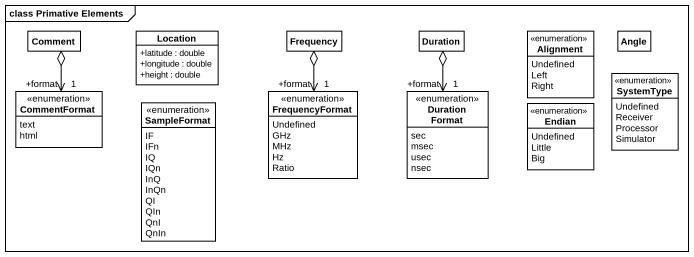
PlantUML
@startuml
mainframe class Primative Elements
hide circle
hide empty members
skinparam classAttributeIconSize 0
class Comment
class Location {
  +latitude : double
  +longitude : double
  +height : double
}
class Frequency
class Duration
enum Alignment {
  Undefined
  Left
  Right
}
class Angle
enum SystemType {
  Undefined
  Receiver
  Processor
  Simulator
}
enum CommentFormat {
  text
  html
}
enum SampleFormat {
  IF
  IFn
  IQ
  IQn
  InQ
  InQn
  QI
  QIn
  QnI
  QnIn
}
enum FrequencyFormat {
  Undefined
  GHz
  MHz
  Hz
  Ratio
}
enum "Duration Format" as Duration_Format {
  sec
  msec
  usec
  nsec
}
enum Endian {
  Undefined
  Little
  Big
}
Comment o--> "+format\n1" CommentFormat
Duration o--> "+format\n1" Duration_Format
FrequencyFormat "+format\n1" <-up-o Frequency
@enduml
